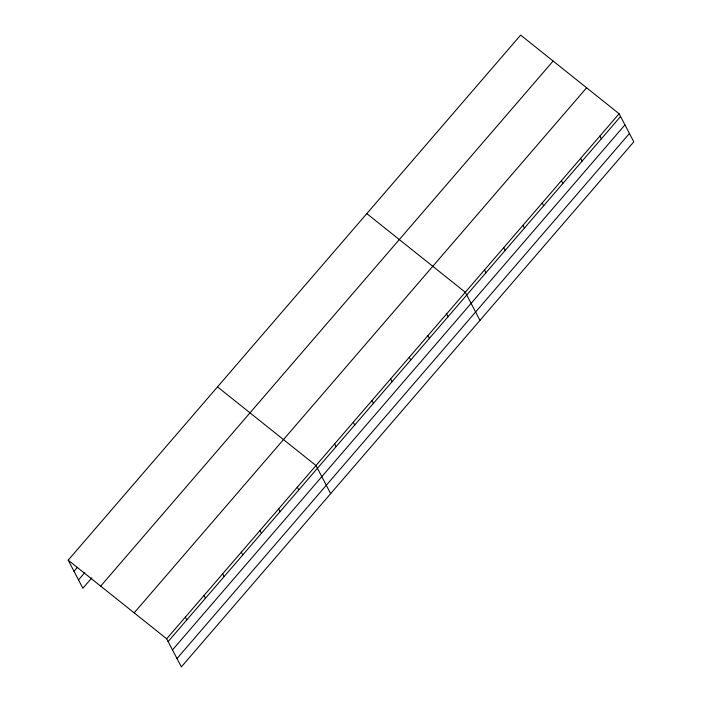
<?xml version="1.0" encoding="UTF-8"?>
<svg xmlns="http://www.w3.org/2000/svg" width="702" height="702" viewBox="0 0 702 702"><rect width="100%" height="100%" fill="white"/><g stroke="black" fill="none" stroke-linecap="round" stroke-linejoin="round"><path stroke-width="1.05" d="M68.199 560.17L520.638 35.1L619.111 113.742L633.801 141.83L181.362 666.9L166.672 638.802L68.199 560.17L82.889 588.258L91.874 577.834M74.017 571.296L77.474 567.286M78.519 579.905L84.74 572.683M100.693 586.117L553.132 61.048M134.179 612.855L586.618 87.785M166.672 638.802L619.111 113.742M168.12 641.575L620.559 116.514M172.49 649.938L624.929 124.868M176.992 658.546L629.431 133.477M366.813 213.619L465.286 292.26L479.966 320.358M217.506 386.899L315.979 465.531L330.668 493.629M599.885 136.056L601.333 138.829M580.651 158.371L582.107 161.144M561.424 180.686L562.872 183.459M542.198 203.001L543.646 205.774M522.972 225.316L524.42 228.089M503.738 247.63L505.194 250.403M484.512 269.945L485.959 272.718M446.621 313.917L448.069 316.69M427.957 335.582L429.405 338.355M409.292 357.239L410.74 360.012M390.628 378.896L392.085 381.669M371.963 400.552L373.42 403.325M353.308 422.218L354.756 424.991M334.643 443.875L336.091 446.647M297.315 487.188L298.762 489.97M278.65 508.853L280.098 511.626M259.986 530.51L261.442 533.283M241.321 552.167L242.778 554.94M222.666 573.824L224.113 576.605M204.001 595.489L205.449 598.262M185.337 617.146L186.785 619.919"/></g></svg>
